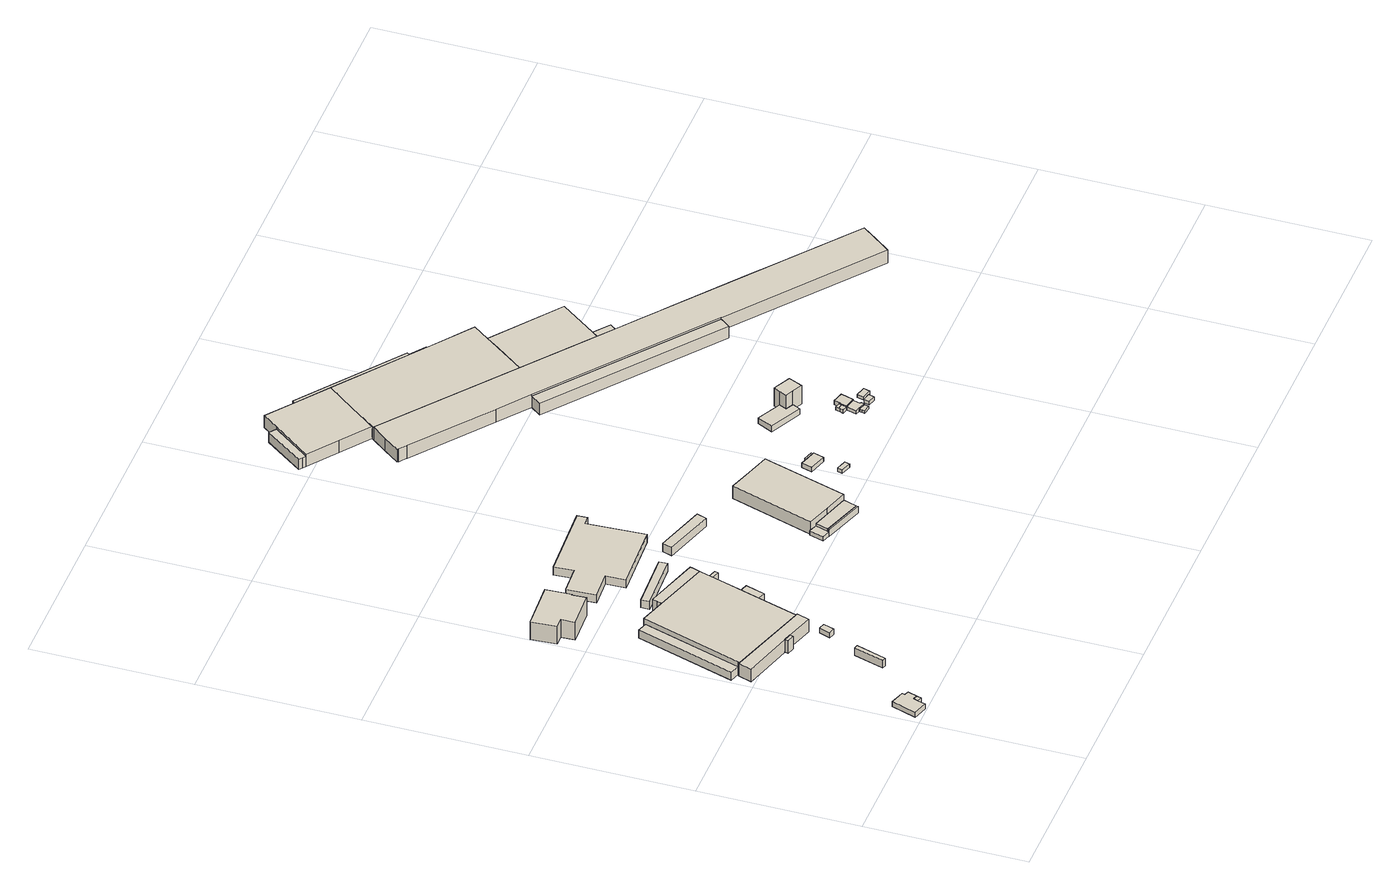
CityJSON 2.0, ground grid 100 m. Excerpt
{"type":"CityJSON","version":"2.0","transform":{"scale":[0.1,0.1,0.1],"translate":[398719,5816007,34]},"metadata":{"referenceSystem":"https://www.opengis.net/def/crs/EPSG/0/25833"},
"CityObjects":{
"building1":{"type":"Building","attributes":{"Gemeindeschluessel":"11000011","BezugspunktDach":"2200","function":"31001_2000","measuredHeight":3.61,"storeysAboveGround":1},"address":[{"country":"Germany","locality":"Berlin","thoroughfareNumber":"47 (1)","thoroughfareName":"Blockdammweg"}],"geometry":[{"type":"Solid","lod":"1","boundaries":[[[[0,1,2,3,4,5,6,7,8]],[[9,10,11,12,13,14,15,16,17]],[[9,17,8,7]],[[10,9,7,6]],[[11,10,6,5]],[[12,11,5,4]],[[13,12,4,3]],[[14,13,3,2]],[[15,14,2,1]],[[16,15,1,0]],[[17,16,0,8]]]]}]},
"building2":{"type":"Building","attributes":{"Gemeindeschluessel":"11000011","BezugspunktDach":"2200","function":"51009_1610","measuredHeight":3.48,"storeysAboveGround":0},"address":[{"country":"Germany","locality":"Berlin"}],"geometry":[{"type":"Solid","lod":"1","boundaries":[[[[18,3,2,1]],[[19,20,21,22]],[[19,22,1,2]],[[20,19,2,3]],[[21,20,3,18]],[[22,21,18,1]]]]}]},
"building3":{"type":"Building","attributes":{"Gemeindeschluessel":"11000011","BezugspunktDach":"2200","function":"51009_1610","measuredHeight":5.39,"storeysAboveGround":0},"address":[{"country":"Germany","locality":"Berlin"}],"geometry":[{"type":"Solid","lod":"1","boundaries":[[[[23,24,25,26]],[[27,28,29,30]],[[27,30,26,25]],[[28,27,25,24]],[[29,28,24,23]],[[30,29,23,26]]]]}]},
"building4":{"type":"Building","attributes":{"Gemeindeschluessel":"11000011","BezugspunktDach":"2200","function":"51009_1610","measuredHeight":5.58,"storeysAboveGround":0},"address":[{"country":"Germany","locality":"Berlin"}],"geometry":[{"type":"Solid","lod":"1","boundaries":[[[[31,32,33,34]],[[35,36,37,38]],[[35,38,34,33]],[[36,35,33,32]],[[37,36,32,31]],[[38,37,31,34]]]]}]},
"building5":{"type":"Building","attributes":{"Gemeindeschluessel":"11000011","BezugspunktDach":"2200","function":"51009_1610","measuredHeight":3.66,"storeysAboveGround":0},"address":[{"country":"Germany","locality":"Berlin"}],"geometry":[{"type":"Solid","lod":"1","boundaries":[[[[39,40,41,42]],[[43,44,45,46]],[[43,46,42,41]],[[44,43,41,40]],[[45,44,40,39]],[[46,45,39,42]]]]}]},
"building6":{"type":"Building","attributes":{"Gemeindeschluessel":"11000011","BezugspunktDach":"2200","function":"31001_2523","measuredHeight":12.67,"storeysAboveGround":1},"address":[{"country":"Germany","locality":"Berlin","thoroughfareNumber":"82 (5)","thoroughfareName":"Hönower Wiesenweg"}],"geometry":[{"type":"Solid","lod":"1","boundaries":[[[[47,48,49,50,51,52,53,54]],[[55,56,57,58,59,60,61,62]],[[55,62,54,53]],[[56,55,53,52]],[[57,56,52,51]],[[58,57,51,50]],[[59,58,50,49]],[[60,59,49,48]],[[61,60,48,47]],[[62,61,47,54]]]]}]},
"building7":{"type":"Building","attributes":{"Gemeindeschluessel":"11000011","function":"31001_2150"},"address":[{"country":"Germany","locality":"Berlin","thoroughfareNumber":"39 (6)","thoroughfareName":"Blockdammweg"}],"children":["building7-1","building7-2","building7-3","building7-4"]},
"building7-1":{"type":"BuildingPart","attributes":{"BezugspunktDach":"2200","measuredHeight":8.93,"storeysAboveGround":2},"parents":["building7"],"geometry":[{"type":"MultiSurface","lod":"1","boundaries":[[[63,64,65,66,67,68,69,70]],[[71,72,73,74,75,76,77,78]],[[71,78,70,69]],[[72,71,69,68]],[[79,80,68,67]],[[74,73,67,66]],[[75,74,66,65]],[[76,75,65,64]],[[77,76,64,81,82]],[[78,77,63,70]],[[73,72,80,79]],[[82,81,64,63,83]]]}]},
"building7-2":{"type":"BuildingPart","attributes":{"BezugspunktDach":"2200","measuredHeight":8.96,"storeysAboveGround":2},"parents":["building7"],"geometry":[{"type":"MultiSurface","lod":"1","boundaries":[[[79,84,85,86,87,88,89,90,91,92,80]],[[93,94,95,96,97,98,99,100,101,73,72]],[[93,72,80,92]],[[94,93,92,91]],[[95,94,91,90]],[[102,103,90,89]],[[97,96,89,88]],[[98,97,88,87]],[[99,98,87,86]],[[100,99,86,85]],[[101,100,85,84]],[[73,101,84,79]],[[72,73,72,104]],[[96,95,103,102]],[[104,72,73,79,80]]]}]},
"building7-3":{"type":"BuildingPart","attributes":{"BezugspunktDach":"2200","measuredHeight":9.06,"storeysAboveGround":2},"parents":["building7"],"geometry":[{"type":"Solid","lod":"1","boundaries":[[[[102,105,106,107,108,109,110,103]],[[111,112,113,114,115,116,96,95]],[[111,95,103,110]],[[112,111,110,109]],[[113,112,109,108]],[[114,113,108,107]],[[115,114,107,106]],[[116,115,106,105]],[[96,116,105,102]],[[95,96,102,103]]]]}]},
"building7-4":{"type":"BuildingPart","attributes":{"BezugspunktDach":"2200","measuredHeight":8.94,"storeysAboveGround":2},"parents":["building7"],"geometry":[{"type":"Solid","lod":"1","boundaries":[[[[117,118,119,120]],[[82,81,121,122]],[[82,122,120,119]],[[81,64,63,82,119,118]],[[121,81,118,117]],[[122,121,117,120]],[[82,63,64,81]]]]}]},
"building8":{"type":"Building","attributes":{"Gemeindeschluessel":"11000011","BezugspunktDach":"2200","function":"51009_1610","measuredHeight":4.57,"storeysAboveGround":0},"address":[{"country":"Germany","locality":"Berlin"}],"geometry":[{"type":"Solid","lod":"1","boundaries":[[[[123,124,125,126]],[[127,128,129,130]],[[127,130,126,125]],[[128,127,125,124]],[[129,128,124,123]],[[130,129,123,126]]]]}]},
"building9":{"type":"Building","attributes":{"Gemeindeschluessel":"11000011","BezugspunktDach":"2200","function":"51009_1610","measuredHeight":5.76,"storeysAboveGround":0},"address":[{"country":"Germany","locality":"Berlin"}],"geometry":[{"type":"Solid","lod":"1","boundaries":[[[[131,132,133,134]],[[135,136,137,138]],[[135,138,134,133]],[[136,135,133,132]],[[137,136,132,131]],[[138,137,131,134]]]]}]},
"building10":{"type":"Building","attributes":{"Gemeindeschluessel":"11000011","BezugspunktDach":"2200","function":"51009_1610","measuredHeight":4.45,"storeysAboveGround":0},"address":[{"country":"Germany","locality":"Berlin"}],"geometry":[{"type":"Solid","lod":"1","boundaries":[[[[139,140,141,142]],[[143,144,145,146]],[[143,146,142,141]],[[144,143,141,140]],[[145,144,140,139]],[[146,145,139,142]]]]}]},
"building11":{"type":"Building","attributes":{"Gemeindeschluessel":"11000011","BezugspunktDach":"2200","function":"31001_2522","measuredHeight":5.74,"storeysAboveGround":1},"address":[{"country":"Germany","locality":"Berlin","thoroughfareNumber":"82 (6)","thoroughfareName":"Hönower Wiesenweg"}],"geometry":[{"type":"Solid","lod":"1","boundaries":[[[[147,148,149,150,151,152,153,154,155,156]],[[157,158,159,160,161,162,163,164,165,166]],[[157,166,156,155]],[[158,157,155,154]],[[159,158,154,153]],[[160,159,153,152]],[[161,160,152,151]],[[162,161,151,150]],[[163,162,150,149]],[[164,163,149,148]],[[165,164,148,147]],[[166,165,147,156]]]]}]},
"building12":{"type":"Building","attributes":{"Gemeindeschluessel":"11000011","BezugspunktDach":"2200","function":"51009_1610","measuredHeight":5.96,"storeysAboveGround":0},"address":[{"country":"Germany","locality":"Berlin"}],"geometry":[{"type":"Solid","lod":"1","boundaries":[[[[167,168,169,170]],[[171,172,173,174]],[[171,174,170,169]],[[172,171,169,168]],[[173,172,168,167]],[[174,173,167,170]]]]}]},
"building13":{"type":"Building","attributes":{"Gemeindeschluessel":"11000011","BezugspunktDach":"2200","function":"51009_1610","measuredHeight":4.65,"storeysAboveGround":0},"address":[{"country":"Germany","locality":"Berlin"}],"geometry":[{"type":"Solid","lod":"1","boundaries":[[[[175,176,177,178]],[[179,180,181,182]],[[179,182,178,177]],[[180,179,177,176]],[[181,180,176,175]],[[182,181,175,178]]]]}]},
"building14":{"type":"Building","attributes":{"Gemeindeschluessel":"11000011","function":"31001_2143"},"address":[{"country":"Germany","locality":"Berlin","thoroughfareNumber":"39 (10)","thoroughfareName":"Blockdammweg"}],"children":["building14-1","building14-2","building14-3"]},
"building14-1":{"type":"BuildingPart","attributes":{"BezugspunktDach":"2200","measuredHeight":10.31,"storeysAboveGround":1},"parents":["building14"],"geometry":[{"type":"MultiSurface","lod":"1","boundaries":[[[183,184,185,186,187,188]],[[189,190,191,192,193,194]],[[189,194,188,187]],[[190,189,187,186]],[[191,190,186,185]],[[192,191,185,184]],[[195,196,184,183]],[[193,192,197,198]],[[199,200,201,195,183,188]],[[202,203,194,193,198,204,205]],[[198,197,196,195]],[[203,202,205,200,199]],[[205,204,198,195,201,200]]]}]},
"building14-2":{"type":"BuildingPart","attributes":{"BezugspunktDach":"2200","measuredHeight":2.97,"storeysAboveGround":1},"parents":["building14"],"geometry":[{"type":"Solid","lod":"1","boundaries":[[[[206,207,200,199,208,209]],[[210,202,205,211,212,213]],[[210,213,209,208]],[[202,210,208,199]],[[212,211,207,206]],[[213,212,206,209]],[[205,202,199,200]],[[205,200,207,211]]]]}]},
"building14-3":{"type":"BuildingPart","attributes":{"BezugspunktDach":"2200","measuredHeight":4.65,"storeysAboveGround":1},"parents":["building14"],"geometry":[{"type":"MultiSurface","lod":"1","boundaries":[[[176,214,196,201,177]],[[204,197,215,180,179]],[[200,207,177,201]],[[204,179,211,205]],[[215,197,196,214]],[[180,215,214,176]],[[179,180,176,177]],[[205,211,207,200]],[[216,197,198,195,196]],[[204,205,200,201,195,217,198]]]}]},
"building15":{"type":"Building","attributes":{"Gemeindeschluessel":"11000011","BezugspunktDach":"2200","function":"31001_1010","measuredHeight":2.57,"storeysAboveGround":1},"address":[{"country":"Germany","locality":"Berlin","thoroughfareNumber":"65 (25)","thoroughfareName":"Blockdammweg"}],"geometry":[{"type":"Solid","lod":"1","boundaries":[[[[218,219,220,221]],[[222,223,224,225]],[[222,225,221,220]],[[223,222,220,219]],[[224,223,219,218]],[[225,224,218,221]]]]}]},
"building16":{"type":"Building","attributes":{"Gemeindeschluessel":"11000011","function":"31001_1010"},"address":[{"country":"Germany","locality":"Berlin","thoroughfareNumber":"65 (27)","thoroughfareName":"Blockdammweg"}],"children":["building16-1","building16-2"]},
"building16-1":{"type":"BuildingPart","attributes":{"BezugspunktDach":"2200","measuredHeight":3.7,"storeysAboveGround":1},"parents":["building16"],"geometry":[{"type":"MultiSurface","lod":"1","boundaries":[[[226,227,228,229,230,231]],[[232,233,234,235,236,237]],[[232,237,231,230]],[[233,232,230,229]],[[234,233,229,228]],[[235,238,239,228,227]],[[236,235,227,226]],[[237,236,226,231]],[[234,239,238,235]]]}]},
"building16-2":{"type":"BuildingPart","attributes":{"BezugspunktDach":"2200","measuredHeight":2.59,"storeysAboveGround":1},"parents":["building16"],"geometry":[{"type":"Solid","lod":"1","boundaries":[[[[238,240,241,239]],[[242,243,235,234]],[[242,234,239,241]],[[243,242,241,240]],[[235,243,240,238]],[[234,235,238,239]]]]}]},
"building17":{"type":"Building","attributes":{"Gemeindeschluessel":"11000011","function":"31001_2200"},"address":[{"country":"Germany","locality":"Berlin","thoroughfareNumber":"79 (14)","thoroughfareName":"Ehrlichstraße"}],"children":["building17-1","building17-2"]},
"building17-1":{"type":"BuildingPart","attributes":{"BezugspunktDach":"2200","measuredHeight":13.2,"storeysAboveGround":4},"parents":["building17"],"geometry":[{"type":"MultiSurface","lod":"1","boundaries":[[[244,245,246,247,248,249]],[[250,251,252,253,254,255]],[[256,257,258,249,248]],[[251,250,248,247]],[[252,251,247,246]],[[253,252,246,245]],[[254,253,245,244]],[[259,257,260,244,249]],[[250,255,258,257,256]],[[255,254,260,257,259]]]}]},
"building17-2":{"type":"BuildingPart","attributes":{"BezugspunktDach":"2200","measuredHeight":4.15,"storeysAboveGround":4},"parents":["building17"],"geometry":[{"type":"MultiSurface","lod":"1","boundaries":[[[261,260,257,256,262,263]],[[264,265,266,267,268,269]],[[264,269,263,262]],[[265,264,262,256]],[[266,265,250,255]],[[267,266,255,254]],[[268,267,260,261]],[[269,268,261,263]],[[255,250,256,257]],[[254,255,257,260]]]}]},
"building18":{"type":"Building","attributes":{"Gemeindeschluessel":"11000011","function":"31001_1010"},"address":[{"country":"Germany","locality":"Berlin","thoroughfareNumber":"65 (36)","thoroughfareName":"Blockdammweg"}],"children":["building18-1","building18-2"]},
"building18-1":{"type":"BuildingPart","attributes":{"BezugspunktDach":"2200","measuredHeight":2.52,"storeysAboveGround":1},"parents":["building18"],"geometry":[{"type":"MultiSurface","lod":"1","boundaries":[[[270,271,272,273,274,275,276]],[[277,278,279,280,281,282,283]],[[277,283,276,275]],[[278,277,275,274]],[[279,278,274,273]],[[280,279,273,272]],[[281,280,272,271]],[[282,284,285,271,270]],[[283,282,270,276]],[[281,285,284,282]]]}]},
"building18-2":{"type":"BuildingPart","attributes":{"BezugspunktDach":"2200","measuredHeight":2.48,"storeysAboveGround":1},"parents":["building18"],"geometry":[{"type":"Solid","lod":"1","boundaries":[[[[286,287,285,284,288,289]],[[290,282,281,291,292,293]],[[290,293,289,288]],[[282,290,288,284]],[[291,281,285,287]],[[292,291,287,286]],[[293,292,286,289]],[[281,282,284,285]]]]}]},
"building19":{"type":"Building","attributes":{"Gemeindeschluessel":"11000011","BezugspunktDach":"2200","function":"51009_1610","measuredHeight":2.25,"storeysAboveGround":0},"address":[{"country":"Germany","locality":"Berlin"}],"geometry":[{"type":"Solid","lod":"1","boundaries":[[[[294,295,296,297,298]],[[299,300,301,302,303]],[[299,303,298,297]],[[300,299,297,296]],[[301,300,296,295]],[[302,301,295,294]],[[303,302,294,298]]]]}]},
"building20":{"type":"Building","attributes":{"Gemeindeschluessel":"11000011","function":"31001_1010"},"address":[{"country":"Germany","locality":"Berlin","thoroughfareNumber":"65 (35)","thoroughfareName":"Blockdammweg"}],"children":["building20-1","building20-2"]},
"building20-1":{"type":"BuildingPart","attributes":{"BezugspunktDach":"2200","measuredHeight":3.68,"storeysAboveGround":1},"parents":["building20"],"geometry":[{"type":"MultiSurface","lod":"1","boundaries":[[[304,305,306,307,308,309,310,311]],[[301,300,312,313,314,315,316,317]],[[318,319,311,310]],[[300,301,310,309]],[[312,300,309,308]],[[313,312,308,307]],[[314,313,307,306]],[[315,314,306,305]],[[316,315,305,304]],[[317,316,304,311]],[[301,317,319,318]]]}]},
"building20-2":{"type":"BuildingPart","attributes":{"BezugspunktDach":"2200","measuredHeight":2.32,"storeysAboveGround":1},"parents":["building20"],"geometry":[{"type":"Solid","lod":"1","boundaries":[[[[319,318,320,321,322]],[[303,302,301,317,323]],[[303,323,322,321]],[[302,303,321,320]],[[301,302,320,318]],[[323,317,319,322]],[[319,317,301,318]]]]}]},
"building21":{"type":"Building","attributes":{"Gemeindeschluessel":"11000011","function":"31001_2420"},"address":[{"country":"Germany","locality":"Berlin","thoroughfareNumber":"82 (17)","thoroughfareName":"Hönower Wiesenweg"}],"children":["building21-1","building21-2","building21-3","building21-4","building21-5","building21-6"]},
"building21-1":{"type":"BuildingPart","attributes":{"BezugspunktDach":"2200","measuredHeight":10.68,"storeysAboveGround":1},"parents":["building21"],"geometry":[{"type":"MultiSurface","lod":"1","boundaries":[[[324,325,326,327,328,329,330,331,332,333]],[[334,335,336,337,338,339,340,341,342,343]],[[334,343,333,332]],[[344,345,346,347,348,349,330,329]],[[338,337,329,328]],[[339,338,328,327]],[[340,339,327,326]],[[350,351,340,326,325]],[[352,350,325,324]],[[343,342,324,333]],[[335,334,332,331]],[[336,335,331,330]],[[337,353,347,346,345,344]],[[354,336,349,348,347]],[[341,340,351,350]],[[342,341,350,352]]]}]},
"building21-2":{"type":"BuildingPart","attributes":{"BezugspunktDach":"2200","measuredHeight":4.1,"storeysAboveGround":1},"parents":["building21"],"geometry":[{"type":"Solid","lod":"1","boundaries":[[[[345,355,356,346]],[[357,358,337,347]],[[358,357,356,355]],[[337,358,355,345]],[[357,347,346,356]],[[347,337,345,346]]]]}]},
"building21-3":{"type":"BuildingPart","attributes":{"BezugspunktDach":"2200","measuredHeight":10.88,"storeysAboveGround":1},"parents":["building21"],"geometry":[{"type":"MultiSurface","lod":"1","boundaries":[[[359,332,330,360,361,362,363]],[[364,365,366,336,334,367,368]],[[369,370,363,362]],[[365,364,362,361]],[[366,365,361,360]],[[336,349,371,360,330]],[[372,332,331,330,332]],[[367,334,332,359]],[[368,367,359,363]],[[364,368,370,369]],[[371,349,336,366]],[[334,335,331,332,372]],[[336,330,331,335]]]}]},
"building21-4":{"type":"BuildingPart","attributes":{"BezugspunktDach":"2200","measuredHeight":10.31,"storeysAboveGround":1},"parents":["building21"],"geometry":[{"type":"Solid","lod":"1","boundaries":[[[[373,374,375,351,352]],[[340,376,377,378,342]],[[376,340,351,375]],[[377,376,375,374]],[[378,377,374,373]],[[342,378,373,352]],[[340,342,352,351]]]]}]},
"building21-5":{"type":"BuildingPart","attributes":{"BezugspunktDach":"2200","measuredHeight":7.35,"storeysAboveGround":1},"parents":["building21"],"geometry":[{"type":"Solid","lod":"1","boundaries":[[[[379,370,369,380,381]],[[382,364,368,383,384]],[[382,384,381,380]],[[364,382,380,369]],[[383,368,370,379]],[[384,383,379,381]],[[368,364,369,370]]]]}]},
"building21-6":{"type":"BuildingPart","attributes":{"BezugspunktDach":"2200","measuredHeight":4.33,"storeysAboveGround":1},"parents":["building21"],"geometry":[{"type":"MultiSurface","lod":"1","boundaries":[[[348,385,386,387,371]],[[388,389,357,347,366]],[[388,366,371,387]],[[389,388,387,386]],[[357,389,386,385]],[[346,356,385,348]],[[347,357,356,346]],[[347,390,346,348,349,336]],[[366,336,349,371]]]}]},
"building22":{"type":"Building","attributes":{"Gemeindeschluessel":"11000011","BezugspunktDach":"2200","function":"31001_1010","measuredHeight":2.5,"storeysAboveGround":1},"address":[{"country":"Germany","locality":"Berlin","thoroughfareNumber":"65 (38)","thoroughfareName":"Blockdammweg"}],"geometry":[{"type":"Solid","lod":"1","boundaries":[[[[391,392,393,394]],[[395,396,397,398]],[[395,398,394,393]],[[396,395,393,392]],[[397,396,392,391]],[[398,397,391,394]]]]}]},
"building23":{"type":"Building","attributes":{"Gemeindeschluessel":"11000011","BezugspunktDach":"2200","function":"31001_1010","measuredHeight":2.24,"storeysAboveGround":1},"address":[{"country":"Germany","locality":"Berlin","thoroughfareNumber":"65 (37)","thoroughfareName":"Blockdammweg"}],"geometry":[{"type":"Solid","lod":"1","boundaries":[[[[399,400,401,402]],[[403,404,405,406]],[[403,406,402,401]],[[404,403,401,400]],[[405,404,400,399]],[[406,405,399,402]]]]}]},
"building24":{"type":"Building","attributes":{"Gemeindeschluessel":"11000011","function":"31001_2420"},"address":[{"country":"Germany","locality":"Berlin","thoroughfareNumber":"82 (16)","thoroughfareName":"Hönower Wiesenweg"}],"children":["building24-1","building24-2"]},
"building24-1":{"type":"BuildingPart","attributes":{"BezugspunktDach":"2200","measuredHeight":10.4,"storeysAboveGround":1},"parents":["building24"],"geometry":[{"type":"MultiSurface","lod":"1","boundaries":[[[407,408,409,410,411,412,413,414,415,416,417,418,419,420,421,422,423,424,425,426,427,428,429]],[[430,343,378,431,432,433,434,435,436,437,438,439,440,441,442,443,444,445,446,447,448,449,450]],[[430,450,429,428]],[[343,430,428,427]],[[378,343,427,426]],[[431,378,426,425]],[[432,431,425,424]],[[433,432,424,423]],[[434,433,423,422]],[[435,434,422,421]],[[436,435,421,420]],[[437,436,420,419]],[[438,437,419,418]],[[439,438,418,417]],[[440,439,417,416]],[[441,440,416,415]],[[442,451,452,415,414]],[[453,451,414,413]],[[454,453,443,413,412]],[[445,444,412,411]],[[446,445,411,410]],[[447,446,410,409]],[[448,447,409,408]],[[449,448,408,407]],[[450,449,407,429]],[[452,451,442,441]],[[455,443,442,451,453]],[[444,443,453,454]]]}]},
"building24-2":{"type":"BuildingPart","attributes":{"BezugspunktDach":"2200","measuredHeight":8.36,"storeysAboveGround":1},"parents":["building24"],"geometry":[{"type":"MultiSurface","lod":"1","boundaries":[[[456,452,451,453,454,457]],[[444,443,442,441,458,459]],[[444,459,457,454]],[[458,441,452,456]],[[459,458,456,457]],[[444,454,453,443]],[[442,443,453,451,460]],[[441,442,451,452]]]}]},
"building25":{"type":"Building","attributes":{"Gemeindeschluessel":"11000011","BezugspunktDach":"2200","function":"31001_2420","measuredHeight":7.08,"storeysAboveGround":1},"address":[{"country":"Germany","locality":"Berlin","thoroughfareNumber":"82 (15)","thoroughfareName":"Hönower Wiesenweg"}],"geometry":[{"type":"Solid","lod":"1","boundaries":[[[[461,462,463,464]],[[465,466,467,468]],[[465,468,464,463]],[[466,465,463,462]],[[467,466,462,461]],[[468,467,461,464]]]]}]}
},
"vertices":[
[122,8,52],[137,56,52],[147,86,52],[176,77,52],[194,135,52],[166,145,52],[172,163,52],[83,191,52],[33,36,52],[83,191,16],[172,163,16],[166,145,16],[194,135,16],[176,77,16],[147,86,16],[137,56,16],[122,8,16],[33,36,16],
[166,46,52],[147,86,17],[176,77,17],[166,46,17],[137,56,17],
[432,352,62],[491,542,62],[467,549,62],[408,359,62],[467,549,8],[491,542,8],[432,352,8],[408,359,8],
[89,1118,62],[285,1739,62],[223,1759,62],[27,1137,62],[223,1759,6],[285,1739,6],[89,1118,6],[27,1137,6],
[599,718,54],[623,786,54],[585,799,54],[560,729,54],[585,799,17],[623,786,17],[599,718,17],[560,729,17],
[12,2174,139],[78,2177,139],[83,2090,139],[316,2102,139],[311,2189,139],[318,2189,139],[309,2351,139],[4,2335,139],[309,2351,12],[318,2189,12],[311,2189,12],[316,2102,12],[83,2090,12],[78,2177,12],[12,2174,12],[4,2335,12],
[362,931,98],[410,917,98],[586,864,98],[610,941,98],[600,944,98],[85,1105,98],[75,1109,98],[48,1025,98],[75,1109,8],[85,1105,8],[600,944,8],[610,941,8],[586,864,8],[410,917,8],[362,931,8],[48,1025,8],[600,944,97],[85,1105,97],[410,917,13],[362,931,13],[362,931,85],
[685,1218,97],[722,1336,97],[758,1450,97],[781,1525,97],[788,1548,97],[802,1591,97],[455,1700,97],[289,1752,97],[89,1118,97],[89,1118,8],[289,1752,8],[455,1700,8],[802,1591,8],[788,1548,8],[781,1525,8],[758,1450,8],[722,1336,8],[685,1218,8],[802,1591,96],[455,1700,96],[85,1105,80],
[804,1599,96],[819,1646,96],[821,1654,96],[474,1762,96],[464,1731,96],[457,1708,96],[457,1708,8],[464,1731,8],[474,1762,8],[821,1654,8],[819,1646,8],[804,1599,8],
[403,894,102],[410,917,102],[362,931,102],[355,908,102],[403,894,13],[355,908,13],
[765,1193,64],[802,1312,64],[722,1336,64],[685,1218,64],[722,1336,18],[802,1312,18],[765,1193,18],[685,1218,18],
[477,1780,74],[838,1796,74],[836,1848,74],[475,1832,74],[836,1848,17],[838,1796,17],[477,1780,17],[475,1832,17],
[861,1500,65],[868,1523,65],[788,1548,65],[781,1525,65],[788,1548,20],[868,1523,20],[861,1500,20],[781,1525,20],
[444,2085,68],[621,2095,68],[628,1972,68],[1058,1995,68],[1039,2360,68],[1094,2363,68],[1091,2426,68],[606,2401,68],[612,2279,68],[434,2269,68],[612,2279,10],[606,2401,10],[1091,2426,10],[1094,2363,10],[1039,2360,10],[1058,1995,10],[628,1972,10],[621,2095,10],[444,2085,10],[434,2269,10],
[1297,1722,76],[1316,1783,76],[1000,1881,76],[981,1820,76],[1000,1881,16],[1316,1783,16],[1297,1722,16],[981,1820,16],
[1691,946,64],[1694,958,64],[1440,1042,64],[1437,1032,64],[1440,1042,17],[1694,958,17],[1691,946,17],[1437,1032,17],
[1572,1090,104],[1721,1043,104],[1884,1570,104],[1738,1616,104],[1591,1663,104],[1423,1138,104],[1591,1663,14],[1738,1616,14],[1884,1570,14],[1721,1043,14],[1572,1090,14],[1423,1138,14],[1572,1090,64],[1721,1043,64],[1721,1043,17],[1572,1090,17],[1423,1138,49],[1465,1124,49],[1465,1124,64],[1423,1138,19],[1423,1138,43],[1465,1124,17],[1465,1124,19],
[1437,1032,49],[1440,1042,49],[1410,1141,49],[1382,1050,49],[1410,1141,19],[1440,1042,19],[1437,1032,19],[1382,1050,19],
[1710,1010,64],[1710,1010,17],[1721,1043,50],[1572,1090,49],
[2067,1127,43],[2077,1158,43],[2013,1180,43],[2004,1148,43],[2013,1180,17],[2077,1158,17],[2067,1127,17],[2004,1148,17],
[2074,1285,46],[2094,1350,46],[2034,1369,46],[2034,1368,46],[1984,1384,46],[1964,1317,46],[1984,1384,15],[2034,1368,15],[2034,1369,15],[2094,1350,15],[2074,1285,15],[1964,1317,15],[2094,1350,38],[2034,1369,38],
[2099,1368,38],[2040,1387,38],[2040,1387,15],[2099,1368,15],
[2463,1602,152],[2527,1571,152],[2566,1658,152],[2457,1712,152],[2437,1672,152],[2415,1626,152],[2437,1672,20],[2457,1712,20],[2566,1658,20],[2527,1571,20],[2463,1602,20],[2415,1626,20],[2437,1672,55],[2415,1626,55],[2415,1626,21],[2415,1626,31],[2463,1602,55],
[2440,1552,55],[2286,1748,55],[2238,1651,55],[2286,1748,13],[2437,1672,13],[2415,1626,13],[2463,1602,13],[2440,1552,13],[2238,1651,13],
[2577,1242,37],[2623,1229,37],[2627,1249,37],[2620,1251,37],[2632,1297,37],[2566,1314,37],[2548,1250,37],[2566,1314,12],[2632,1297,12],[2620,1251,12],[2627,1249,12],[2623,1229,12],[2577,1242,12],[2548,1250,12],[2577,1242,31],[2623,1229,31],
[2615,1199,31],[2619,1214,31],[2572,1225,31],[2568,1208,31],[2572,1225,12],[2619,1214,12],[2615,1199,12],[2568,1208,12],
[2552,1353,35],[2574,1347,35],[2579,1365,35],[2546,1374,35],[2538,1347,35],[2546,1374,13],[2579,1365,13],[2574,1347,13],[2552,1353,13],[2538,1347,13],
[2599,1306,43],[2632,1297,43],[2656,1378,43],[2622,1387,43],[2589,1397,43],[2579,1365,43],[2574,1347,43],[2566,1314,43],[2589,1397,13],[2622,1387,13],[2656,1378,13],[2632,1297,13],[2599,1306,13],[2566,1314,13],[2574,1347,36],[2566,1314,36],
[2552,1353,36],[2538,1347,36],[2531,1323,36],[2531,1323,13],
[2211,3149,109],[2348,3332,109],[2410,3414,109],[2485,3515,109],[2247,3693,109],[2248,3693,109],[1697,4108,109],[1562,3934,109],[1435,3771,109],[1426,3760,109],[1435,3771,23],[1562,3934,23],[1697,4108,23],[2248,3693,23],[2247,3693,23],[2485,3515,23],[2410,3414,23],[2348,3332,23],[2211,3149,23],[1426,3760,23],[2248,3693,47],[2248,3693,64],[2150,3767,64],[2150,3767,23],[2150,3767,66],[1697,4108,66],[2348,3332,108],[2410,3414,108],[2211,3149,108],[2231,3706,23],[1741,4075,23],
[2279,3735,64],[2182,3808,64],[2182,3808,23],[2279,3735,23],
[1255,3906,109],[1523,4239,109],[1332,4383,109],[1256,4282,109],[1075,4042,109],[1256,4282,23],[1332,4383,23],[1523,4239,23],[1255,3906,23],[1075,4042,23],[1256,4282,94],[1075,4042,94],[1523,4239,66],[1435,3771,35],
[2625,2826,108],[2663,2876,108],[2830,3097,108],[2830,3097,23],[2663,2876,23],[2625,2826,23],
[1054,4058,94],[1214,4314,94],[1033,4074,94],[1214,4314,23],[1054,4058,23],[1033,4074,23],
[2182,3808,66],[2189,3818,66],[1562,4291,66],[1562,4291,23],[2189,3818,23],[2150,3767,43],
[2697,1195,40],[2707,1231,40],[2657,1242,40],[2649,1207,40],[2657,1242,15],[2707,1231,15],[2697,1195,15],[2649,1207,15],
[2743,1237,36],[2755,1278,36],[2693,1294,36],[2683,1253,36],[2693,1294,13],[2755,1278,13],[2743,1237,13],[2683,1253,13],
[1284,3562,116],[1283,3561,116],[1331,3525,116],[1330,3524,116],[1804,3155,116],[1996,3007,116],[1996,3008,116],[3009,2219,116],[3008,2218,116],[3899,1525,116],[3974,1621,116],[4048,1717,116],[3645,2032,116],[3546,2109,116],[3451,2183,116],[3014,2524,116],[2929,2590,116],[2868,2638,116],[2726,2748,116],[2625,2826,116],[1426,3760,116],[1351,3664,116],[1277,3568,116],[1351,3664,23],[2726,2748,23],[2868,2638,23],[2929,2590,23],[3014,2524,23],[3451,2183,23],[3546,2109,23],[3645,2032,23],[4048,1717,23],[3974,1621,23],[3899,1525,23],[3008,2218,23],[3009,2219,23],[1996,3008,23],[1996,3007,23],[1804,3155,23],[1330,3524,23],[1331,3525,23],[1283,3561,23],[1284,3562,23],[1277,3568,23],[3009,2219,107],[3008,2218,107],[1996,3008,107],[1996,3007,107],[1996,3008,98],
[2958,2155,107],[1947,2942,107],[2958,2155,23],[1947,2942,23],[3009,2219,32],
[2726,2748,99],[2764,2797,99],[2663,2876,99],[2625,2826,99],[2663,2876,28],[2764,2797,28],[2726,2748,28],[2625,2826,28]
]}
